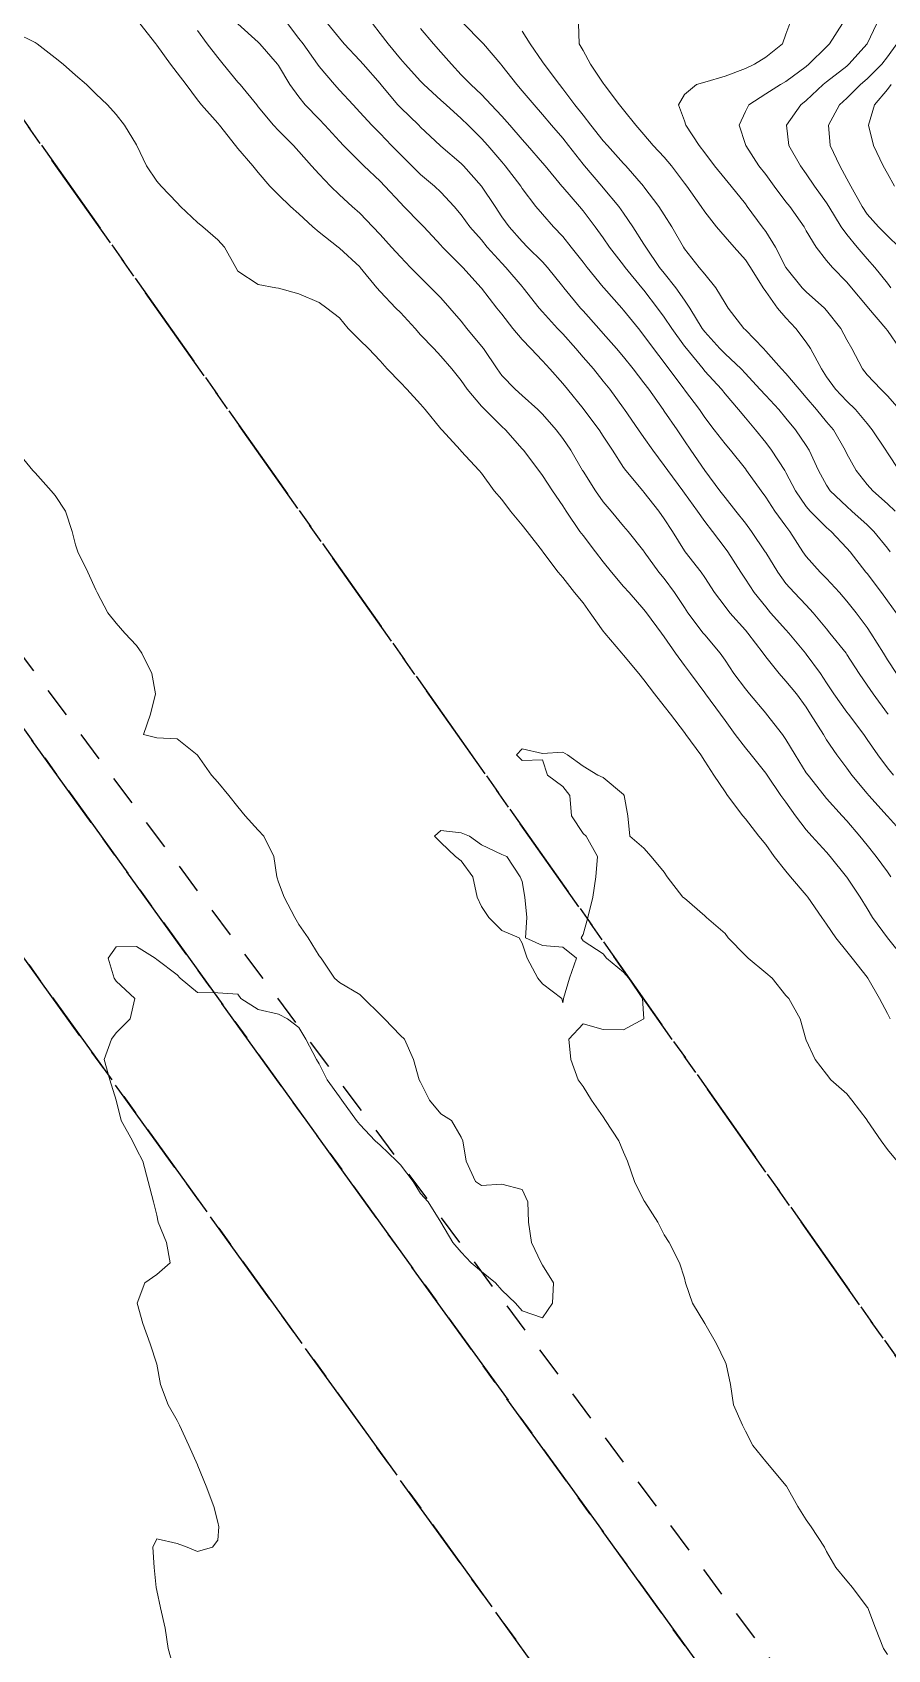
# Model space of a CAD drawing. Header units: centimetres. Extents: x 0 to 642158, y -847 to 649707.
# Drawn here: x 617005.18 to 617026.26, y 620622.22 to 620662.04 of the extents above; entities that cross this region are included whole.
import ezdxf

# ---------------------------------------------------------------- set-up
doc = ezdxf.new("R2010")
doc.units = ezdxf.units.CM
doc.header["$MEASUREMENT"] = 0
doc.linetypes.add('CENTERX2', pattern=[4, 2.5, -0.5, 0.5, -0.5])
doc.linetypes.add('JIS_02_0.7', pattern=[1.35, 0.75, -0.6])
doc.layers.add('SPW_parcellaire cadastral', color=7, linetype='CENTERX2', lineweight=25, true_color=0xff0542)
doc.layers.add('WAL_parcellaire agricole', color=7, linetype='JIS_02_0.7', lineweight=25)
doc.layers.add('WAL_topographie 0.5', color=253, linetype='Continuous', lineweight=20)

msp = doc.modelspace()

# ---------------------------------------------------------------- linework, layer by layer
at = {"layer": 'SPW_parcellaire cadastral'}
for points in [[(617082.838, 620766.859), (617087.915, 620758.877), (617126.08, 620714.089), (617140.94, 620702.104), (617180.2, 620666.244), (617198.721, 620649.645), (617202.743, 620647.528), (617211.738, 620638.85), (617219.57, 620629.325), (617224.544, 620619.8), (617242.443, 620568.633), (617131.683, 620480.394), (616973.114, 620705.004), (617082.838, 620766.859)], [(616966.277, 620698.502), (616965.379, 620699.807), (616973.114, 620705.004), (617131.683, 620480.394), (617089.979, 620446.981), (617077.211, 620463.523), (617115.225, 620492.551), (617093.254, 620522.584), (616966.277, 620698.502)], [(616966.277, 620698.502), (617093.254, 620522.584), (617090.635, 620520.577), (616963.541, 620696.656), (616966.277, 620698.502)], [(617090.635, 620520.577), (617054.469, 620492.986), (617020.072, 620537.549), (616919.091, 620666.134), (616963.541, 620696.656), (617090.635, 620520.577)]]:
    msp.add_lwpolyline(points, dxfattribs=at)
at = {"layer": 'WAL_parcellaire agricole'}
msp.add_lwpolyline([(616855.57, 620632.211), (616900.857, 620658.35), (616927.824, 620675.943), (616965.394, 620702.289), (616990.231, 620666.393), (617069.247, 620560.49), (617092.413, 620526.906), (616974.82, 620476.693), (616970.72, 620479.292), (616961.919, 620491.891), (616960.585, 620495.057), (616927.58, 620537.22), (616855.57, 620632.211)], dxfattribs=at)
at = {"layer": 'WAL_topographie 0.5'}
for points in [[(617026.654, 620639.25), (617026.25, 620639.747), (617026.247, 620639.75), (617025.878, 620640.25), (617025.75, 620640.471), (617025.579, 620640.75), (617025.25, 620641.238), (617025.241, 620641.25), (617024.838, 620641.75), (617024.75, 620641.852), (617024.389, 620642.25), (617024.25, 620642.408), (617023.986, 620642.75), (617023.75, 620643.082), (617023.625, 620643.25), (617023.284, 620643.75), (617023.25, 620643.801), (617022.895, 620644.25), (617022.75, 620644.422), (617022.499, 620644.75), (617022.25, 620645.093), (617022.136, 620645.25), (617021.771, 620645.75), (617021.75, 620645.78), (617021.399, 620646.25), (617021.25, 620646.449), (617021.03, 620646.75), (617020.75, 620647.157), (617020.681, 620647.25), (617020.31, 620647.75), (617020.25, 620647.827), (617019.883, 620648.25), (617019.75, 620648.399), (617019.454, 620648.75), (617019.25, 620649.002), (617019.059, 620649.25), (617018.75, 620649.653), (617018.675, 620649.75), (617018.334, 620650.25), (617018.25, 620650.383), (617017.996, 620650.75), (617017.75, 620651.131), (617017.663, 620651.25), (617017.28, 620651.75), (617017.25, 620651.785), (617016.841, 620652.25), (617016.75, 620652.334), (617016.33, 620652.75), (617016.25, 620652.837), (617015.894, 620653.25), (617015.75, 620653.463), (617015.521, 620653.75), (617015.25, 620654.062), (617015.072, 620654.25), (617014.75, 620654.594), (617014.618, 620654.75), (617014.25, 620655.137), (617014.136, 620655.25), (617013.75, 620655.654), (617013.669, 620655.75), (617013.263, 620656.25), (617013.25, 620656.265), (617012.75, 620656.724), (617012.716, 620656.75), (617012.25, 620657.12), (617012.096, 620657.25), (617011.75, 620657.565), (617011.541, 620657.75), (617011.25, 620658.034), (617011.033, 620658.25), (617010.75, 620658.587), (617010.615, 620658.75), (617010.25, 620659.176), (617010.192, 620659.25), (617009.791, 620659.75), (617009.75, 620659.799), (617009.35, 620660.25), (617009.25, 620660.376), (617008.971, 620660.75), (617008.75, 620661.042), (617008.588, 620661.25), (617008.25, 620661.719), (617008.227, 620661.75), (617007.831, 620662.25)], [(617026.697, 620642.25), (617026.25, 620642.744), (617026.245, 620642.75), (617025.793, 620643.25), (617025.75, 620643.302), (617025.372, 620643.75), (617025.25, 620643.921), (617025.005, 620644.25), (617024.75, 620644.623), (617024.67, 620644.75), (617024.356, 620645.25), (617024.25, 620645.421), (617024.008, 620645.75), (617023.75, 620646.066), (617023.583, 620646.25), (617023.25, 620646.664), (617023.187, 620646.75), (617022.806, 620647.25), (617022.75, 620647.317), (617022.366, 620647.75), (617022.25, 620647.9), (617021.993, 620648.25), (617021.75, 620648.62), (617021.659, 620648.75), (617021.266, 620649.25), (617021.25, 620649.273), (617020.953, 620649.75), (617020.75, 620650.058), (617020.614, 620650.25), (617020.25, 620650.721), (617020.225, 620650.75), (617019.804, 620651.25), (617019.75, 620651.328), (617019.477, 620651.75), (617019.25, 620652.097), (617019.149, 620652.25), (617018.77, 620652.75), (617018.75, 620652.776), (617018.365, 620653.25), (617018.25, 620653.392), (617017.934, 620653.75), (617017.75, 620653.954), (617017.461, 620654.25), (617017.25, 620654.478), (617017.022, 620654.75), (617016.75, 620655.098), (617016.629, 620655.25), (617016.25, 620655.739), (617016.241, 620655.75), (617015.789, 620656.25), (617015.75, 620656.29), (617015.291, 620656.75), (617015.25, 620656.796), (617014.826, 620657.25), (617014.75, 620657.329), (617014.336, 620657.75), (617014.25, 620657.837), (617013.869, 620658.25), (617013.75, 620658.37), (617013.352, 620658.75), (617013.25, 620658.85), (617012.852, 620659.25), (617012.75, 620659.358), (617012.389, 620659.75), (617012.25, 620659.898), (617011.909, 620660.25), (617011.75, 620660.449), (617011.53, 620660.75), (617011.25, 620661.218), (617011.226, 620661.25), (617010.792, 620661.75), (617010.75, 620661.795), (617010.25, 620662.248)], [(617026.399, 620643.75), (617026.25, 620643.935), (617026.012, 620644.25), (617025.75, 620644.628), (617025.667, 620644.75), (617025.288, 620645.25), (617025.25, 620645.299), (617024.927, 620645.75), (617024.75, 620646.023), (617024.603, 620646.25), (617024.25, 620646.729), (617024.233, 620646.75), (617023.82, 620647.25), (617023.75, 620647.326), (617023.368, 620647.75), (617023.25, 620647.891), (617022.968, 620648.25), (617022.75, 620648.576), (617022.635, 620648.75), (617022.314, 620649.25), (617022.25, 620649.34), (617021.936, 620649.75), (617021.75, 620649.993), (617021.569, 620650.25), (617021.25, 620650.691), (617021.207, 620650.75), (617020.838, 620651.25), (617020.75, 620651.375), (617020.469, 620651.75), (617020.25, 620652.062), (617020.12, 620652.25), (617019.772, 620652.75), (617019.75, 620652.781), (617019.411, 620653.25), (617019.25, 620653.453), (617019.006, 620653.75), (617018.75, 620654.038), (617018.569, 620654.25), (617018.25, 620654.614), (617018.122, 620654.75), (617017.75, 620655.158), (617017.672, 620655.25), (617017.278, 620655.75), (617017.25, 620655.783), (617016.848, 620656.25), (617016.75, 620656.353), (617016.391, 620656.75), (617016.25, 620656.925), (617015.963, 620657.25), (617015.75, 620657.543), (617015.579, 620657.75), (617015.25, 620658.104), (617015.094, 620658.25), (617014.75, 620658.538), (617014.53, 620658.75), (617014.25, 620659.031), (617014.034, 620659.25), (617013.75, 620659.546), (617013.547, 620659.75), (617013.25, 620660.072), (617013.086, 620660.25), (617012.75, 620660.617), (617012.629, 620660.75), (617012.25, 620661.192), (617012.21, 620661.25), (617011.852, 620661.75), (617011.75, 620661.882), (617011.471, 620662.25)], [(617026.265, 620645.25), (617026.25, 620645.271), (617025.896, 620645.75), (617025.75, 620645.965), (617025.55, 620646.25), (617025.25, 620646.719), (617025.229, 620646.75), (617024.833, 620647.25), (617024.75, 620647.354), (617024.42, 620647.75), (617024.25, 620647.934), (617023.948, 620648.25), (617023.75, 620648.472), (617023.546, 620648.75), (617023.25, 620649.228), (617023.236, 620649.25), (617022.903, 620649.75), (617022.75, 620649.951), (617022.515, 620650.25), (617022.25, 620650.586), (617022.123, 620650.75), (617021.751, 620651.25), (617021.75, 620651.252), (617021.404, 620651.75), (617021.25, 620651.977), (617021.067, 620652.25), (617020.75, 620652.71), (617020.722, 620652.75), (617020.37, 620653.25), (617020.25, 620653.409), (617019.986, 620653.75), (617019.75, 620654.046), (617019.576, 620654.25), (617019.25, 620654.625), (617019.137, 620654.75), (617018.75, 620655.181), (617018.689, 620655.25), (617018.274, 620655.75), (617018.25, 620655.781), (617017.871, 620656.25), (617017.75, 620656.385), (617017.386, 620656.75), (617017.25, 620656.884), (617016.928, 620657.25), (617016.75, 620657.498), (617016.583, 620657.75), (617016.251, 620658.25), (617016.25, 620658.252), (617015.805, 620658.75), (617015.75, 620658.806), (617015.25, 620659.236), (617015.234, 620659.25), (617014.75, 620659.701), (617014.702, 620659.75), (617014.25, 620660.188), (617014.192, 620660.25), (617013.771, 620660.75), (617013.75, 620660.775), (617013.332, 620661.25), (617013.25, 620661.345), (617012.87, 620661.75), (617012.75, 620661.895), (617012.452, 620662.25)], [(617026.475, 620646.25), (617026.25, 620646.592), (617026.153, 620646.75), (617025.844, 620647.25), (617025.75, 620647.388), (617025.478, 620647.75), (617025.25, 620648.037), (617025.072, 620648.25), (617024.75, 620648.595), (617024.593, 620648.75), (617024.25, 620649.135), (617024.168, 620649.25), (617023.845, 620649.75), (617023.75, 620649.877), (617023.479, 620650.25), (617023.25, 620650.594), (617023.135, 620650.75), (617022.779, 620651.25), (617022.75, 620651.288), (617022.383, 620651.75), (617022.25, 620651.908), (617021.98, 620652.25), (617021.75, 620652.559), (617021.617, 620652.75), (617021.25, 620653.24), (617021.242, 620653.25), (617020.866, 620653.75), (617020.75, 620653.909), (617020.49, 620654.25), (617020.25, 620654.574), (617020.113, 620654.75), (617019.75, 620655.201), (617019.707, 620655.25), (617019.26, 620655.75), (617019.25, 620655.761), (617018.852, 620656.25), (617018.75, 620656.38), (617018.457, 620656.75), (617018.25, 620657.007), (617018.023, 620657.25), (617017.75, 620657.564), (617017.591, 620657.75), (617017.25, 620658.196), (617017.214, 620658.25), (617016.835, 620658.75), (617016.75, 620658.851), (617016.408, 620659.25), (617016.25, 620659.425), (617015.92, 620659.75), (617015.75, 620659.913), (617015.379, 620660.25), (617015.25, 620660.369), (617014.83, 620660.75), (617014.75, 620660.834), (617014.366, 620661.25), (617014.25, 620661.383), (617013.951, 620661.75), (617013.75, 620662.011), (617013.566, 620662.25)], [(617026.315, 620649.25), (617026.25, 620649.335), (617025.916, 620649.75), (617025.75, 620649.913), (617025.375, 620650.25), (617025.25, 620650.361), (617024.842, 620650.75), (617024.75, 620650.892), (617024.552, 620651.25), (617024.325, 620651.75), (617024.25, 620651.869), (617023.988, 620652.25), (617023.75, 620652.541), (617023.576, 620652.75), (617023.25, 620653.095), (617023.108, 620653.25), (617022.75, 620653.637), (617022.644, 620653.75), (617022.25, 620654.121), (617022.12, 620654.25), (617021.75, 620654.66), (617021.683, 620654.75), (617021.382, 620655.25), (617021.25, 620655.444), (617021.037, 620655.75), (617020.75, 620656.105), (617020.637, 620656.25), (617020.297, 620656.75), (617020.25, 620656.826), (617019.978, 620657.25), (617019.75, 620657.583), (617019.632, 620657.75), (617019.25, 620658.212), (617019.217, 620658.25), (617018.783, 620658.75), (617018.75, 620658.791), (617018.394, 620659.25), (617018.25, 620659.429), (617017.971, 620659.75), (617017.75, 620660.014), (617017.545, 620660.25), (617017.25, 620660.6), (617017.121, 620660.75), (617016.75, 620661.224), (617016.727, 620661.25), (617016.295, 620661.75), (617016.25, 620661.8), (617015.803, 620662.25)], [(617026.542, 620651.25), (617026.25, 620651.687), (617026.206, 620651.75), (617025.876, 620652.25), (617025.75, 620652.407), (617025.465, 620652.75), (617025.25, 620652.956), (617024.97, 620653.25), (617024.75, 620653.56), (617024.623, 620653.75), (617024.355, 620654.25), (617024.25, 620654.412), (617023.99, 620654.75), (617023.75, 620655.006), (617023.539, 620655.25), (617023.25, 620655.655), (617023.187, 620655.75), (617022.877, 620656.25), (617022.75, 620656.435), (617022.472, 620656.75), (617022.25, 620657.003), (617022.038, 620657.25), (617021.75, 620657.618), (617021.658, 620657.75), (617021.307, 620658.25), (617021.25, 620658.327), (617020.933, 620658.75), (617020.75, 620658.965), (617020.481, 620659.25), (617020.25, 620659.518), (617020.049, 620659.75), (617019.75, 620660.125), (617019.646, 620660.25), (617019.272, 620660.75), (617019.25, 620660.784), (617018.935, 620661.25), (617018.75, 620661.587), (617018.656, 620661.75), (617018.642, 620662.25)], [(617026.544, 620652.75), (617026.25, 620653.09), (617026.087, 620653.25), (617025.75, 620653.608), (617025.632, 620653.75), (617025.376, 620654.25), (617025.25, 620654.469), (617025.104, 620654.75), (617024.75, 620655.193), (617024.698, 620655.25), (617024.25, 620655.645), (617024.148, 620655.75), (617023.75, 620656.25), (617023.75, 620656.25), (617023.489, 620656.75), (617023.25, 620657.134), (617023.164, 620657.25), (617022.795, 620657.75), (617022.75, 620657.811), (617022.398, 620658.25), (617022.25, 620658.43), (617021.992, 620658.75), (617021.75, 620659.067), (617021.612, 620659.25), (617021.281, 620659.75), (617021.25, 620659.859), (617021.101, 620660.25), (617021.25, 620660.504), (617021.545, 620660.75), (617021.75, 620660.811), (617022.25, 620660.958), (617022.75, 620661.147), (617022.971, 620661.25), (617023.25, 620661.426), (617023.663, 620661.75), (617023.75, 620661.992), (617023.843, 620662.25)], [(617026.558, 620654.25), (617026.25, 620654.696), (617026.211, 620654.75), (617025.782, 620655.25), (617025.75, 620655.288), (617025.366, 620655.75), (617025.25, 620655.889), (617024.892, 620656.25), (617024.75, 620656.424), (617024.493, 620656.75), (617024.25, 620657.151), (617024.195, 620657.25), (617023.842, 620657.75), (617023.75, 620657.868), (617023.461, 620658.25), (617023.25, 620658.533), (617023.083, 620658.75), (617022.757, 620659.25), (617022.75, 620659.274), (617022.593, 620659.75), (617022.75, 620660.088), (617022.831, 620660.25), (617023.25, 620660.525), (617023.614, 620660.75), (617023.75, 620660.826), (617024.25, 620661.198), (617024.314, 620661.25), (617024.75, 620661.682), (617024.821, 620661.75), (617025.145, 620662.25)], [(617026.336, 620655.75), (617026.25, 620655.859), (617025.939, 620656.25), (617025.75, 620656.463), (617025.506, 620656.75), (617025.25, 620657.064), (617025.113, 620657.25), (617024.802, 620657.75), (617024.75, 620657.836), (617024.455, 620658.25), (617024.25, 620658.554), (617024.104, 620658.75), (617023.819, 620659.25), (617023.763, 620659.75), (617024.114, 620660.25), (617024.25, 620660.357), (617024.668, 620660.75), (617024.75, 620660.818), (617025.25, 620661.206), (617025.302, 620661.25), (617025.748, 620661.75), (617025.75, 620661.754), (617025.989, 620662.25)], [(617026.318, 620637.75), (617026.25, 620637.881), (617026.057, 620638.25), (617025.769, 620638.75), (617025.75, 620638.776), (617025.382, 620639.25), (617025.25, 620639.412), (617024.974, 620639.75), (617024.75, 620640.08), (617024.629, 620640.25), (617024.287, 620640.75), (617024.25, 620640.794), (617023.864, 620641.25), (617023.75, 620641.386), (617023.462, 620641.75), (617023.25, 620642.046), (617023.085, 620642.25), (617022.75, 620642.675), (617022.686, 620642.75), (617022.311, 620643.25), (617022.25, 620643.338), (617021.972, 620643.75), (617021.75, 620644.098), (617021.65, 620644.25), (617021.286, 620644.75), (617021.25, 620644.798), (617020.904, 620645.25), (617020.75, 620645.452), (617020.513, 620645.75), (617020.25, 620646.095), (617020.125, 620646.25), (617019.75, 620646.707), (617019.71, 620646.75), (617019.284, 620647.25), (617019.25, 620647.296), (617018.93, 620647.75), (617018.75, 620647.995), (617018.542, 620648.25), (617018.25, 620648.62), (617018.141, 620648.75), (617017.761, 620649.25), (617017.75, 620649.265), (617017.371, 620649.75), (617017.25, 620649.905), (617016.967, 620650.25), (617016.75, 620650.535), (617016.564, 620650.75), (617016.25, 620651.181), (617016.19, 620651.25), (617015.75, 620651.729), (617015.729, 620651.75), (617015.275, 620652.25), (617015.25, 620652.277), (617014.861, 620652.75), (617014.75, 620652.88), (617014.408, 620653.25), (617014.25, 620653.418), (617013.927, 620653.75), (617013.75, 620653.949), (617013.463, 620654.25), (617013.25, 620654.46), (617012.968, 620654.75), (617012.75, 620655.006), (617012.443, 620655.25), (617012.25, 620655.389), (617011.75, 620655.602), (617011.25, 620655.741), (617011.183, 620655.75), (617010.75, 620655.831), (617010.25, 620656.155), (617010.199, 620656.25), (617009.917, 620656.75), (617009.75, 620656.932), (617009.382, 620657.25), (617009.25, 620657.356), (617008.834, 620657.75), (617008.75, 620657.838), (617008.361, 620658.25), (617008.25, 620658.375), (617007.996, 620658.75), (617007.758, 620659.25), (617007.75, 620659.265), (617007.455, 620659.75), (617007.25, 620660.015), (617007.037, 620660.25), (617006.75, 620660.52), (617006.522, 620660.75), (617006.25, 620660.981), (617005.945, 620661.25), (617005.75, 620661.405), (617005.304, 620661.75), (617005.25, 620661.79), (617004.75, 620662.033)], [(617026.333, 620641.25), (617026.25, 620641.369), (617025.975, 620641.75), (617025.75, 620642.027), (617025.572, 620642.25), (617025.25, 620642.625), (617025.134, 620642.75), (617024.75, 620643.173), (617024.688, 620643.25), (617024.294, 620643.75), (617024.25, 620643.812), (617023.972, 620644.25), (617023.75, 620644.632), (617023.667, 620644.75), (617023.273, 620645.25), (617023.25, 620645.276), (617022.852, 620645.75), (617022.75, 620645.875), (617022.469, 620646.25), (617022.25, 620646.579), (617022.13, 620646.75), (617021.75, 620647.203), (617021.712, 620647.25), (617021.333, 620647.75), (617021.25, 620647.877), (617021.002, 620648.25), (617020.75, 620648.591), (617020.62, 620648.75), (617020.259, 620649.25), (617020.25, 620649.264), (617019.859, 620649.75), (617019.75, 620649.883), (617019.445, 620650.25), (617019.25, 620650.476), (617019.055, 620650.75), (617018.75, 620651.231), (617018.739, 620651.25), (617018.451, 620651.75), (617018.25, 620652.039), (617018.087, 620652.25), (617017.75, 620652.636), (617017.635, 620652.75), (617017.25, 620653.1), (617017.079, 620653.25), (617016.75, 620653.592), (617016.635, 620653.75), (617016.296, 620654.25), (617016.25, 620654.309), (617015.891, 620654.75), (617015.75, 620654.927), (617015.469, 620655.25), (617015.25, 620655.503), (617015.004, 620655.75), (617014.75, 620655.998), (617014.5, 620656.25), (617014.25, 620656.508), (617014.036, 620656.75), (617013.75, 620657.06), (617013.571, 620657.25), (617013.25, 620657.585), (617013.066, 620657.75), (617012.75, 620658.039), (617012.532, 620658.25), (617012.25, 620658.543), (617012.064, 620658.75), (617011.75, 620659.105), (617011.618, 620659.25), (617011.25, 620659.622), (617011.129, 620659.75), (617010.75, 620660.206), (617010.714, 620660.25), (617010.304, 620660.75), (617010.25, 620660.81), (617009.883, 620661.25), (617009.75, 620661.414), (617009.494, 620661.75), (617009.25, 620662.079)], [(617026.466, 620647.75), (617026.25, 620648.043), (617026.099, 620648.25), (617025.75, 620648.714), (617025.72, 620648.75), (617025.329, 620649.25), (617025.25, 620649.342), (617024.861, 620649.75), (617024.75, 620649.844), (617024.349, 620650.25), (617024.25, 620650.367), (617023.986, 620650.75), (617023.75, 620651.199), (617023.719, 620651.25), (617023.391, 620651.75), (617023.25, 620651.937), (617022.998, 620652.25), (617022.75, 620652.543), (617022.58, 620652.75), (617022.25, 620653.138), (617022.16, 620653.25), (617021.75, 620653.698), (617021.708, 620653.75), (617021.297, 620654.25), (617021.25, 620654.314), (617020.937, 620654.75), (617020.75, 620655.027), (617020.584, 620655.25), (617020.25, 620655.692), (617020.202, 620655.75), (617019.792, 620656.25), (617019.75, 620656.308), (617019.404, 620656.75), (617019.25, 620656.977), (617019.052, 620657.25), (617018.75, 620657.642), (617018.663, 620657.75), (617018.25, 620658.229), (617018.232, 620658.25), (617017.815, 620658.75), (617017.75, 620658.828), (617017.383, 620659.25), (617017.25, 620659.398), (617016.947, 620659.75), (617016.75, 620659.974), (617016.491, 620660.25), (617016.25, 620660.504), (617015.986, 620660.75), (617015.75, 620660.989), (617015.508, 620661.25), (617015.25, 620661.545), (617015.07, 620661.75), (617014.75, 620662.133)], [(617026.443, 620650.25), (617026.25, 620650.434), (617025.889, 620650.75), (617025.75, 620650.907), (617025.477, 620651.25), (617025.25, 620651.661), (617025.209, 620651.75), (617024.921, 620652.25), (617024.75, 620652.452), (617024.502, 620652.75), (617024.25, 620653.051), (617024.078, 620653.25), (617023.75, 620653.636), (617023.638, 620653.75), (617023.25, 620654.191), (617023.197, 620654.25), (617022.75, 620654.715), (617022.712, 620654.75), (617022.323, 620655.25), (617022.25, 620655.366), (617022.022, 620655.75), (617021.75, 620656.081), (617021.615, 620656.25), (617021.25, 620656.711), (617021.224, 620656.75), (617020.939, 620657.25), (617020.75, 620657.543), (617020.614, 620657.75), (617020.25, 620658.236), (617020.24, 620658.25), (617019.801, 620658.75), (617019.75, 620658.804), (617019.353, 620659.25), (617019.25, 620659.368), (617018.943, 620659.75), (617018.75, 620659.994), (617018.549, 620660.25), (617018.25, 620660.649), (617018.171, 620660.75), (617017.793, 620661.25), (617017.75, 620661.314), (617017.447, 620661.75), (617017.25, 620662.066)], [(617026.535, 620656.75), (617026.25, 620657.026), (617026.026, 620657.25), (617025.75, 620657.564), (617025.624, 620657.75), (617025.349, 620658.25), (617025.25, 620658.433), (617025.08, 620658.75), (617024.839, 620659.25), (617024.797, 620659.75), (617025.065, 620660.25), (617025.25, 620660.42), (617025.584, 620660.75), (617025.75, 620660.892), (617026.109, 620661.25), (617026.25, 620661.437), (617026.479, 620661.75)], [(617026.422, 620658.25), (617026.25, 620658.562), (617026.145, 620658.75), (617025.907, 620659.25), (617025.781, 620659.75), (617025.928, 620660.25), (617026.25, 620660.631), (617026.339, 620660.75)], [(617004.784, 620651.75), (617005.196, 620651.25), (617005.25, 620651.19), (617005.652, 620650.75), (617005.75, 620650.635), (617006.005, 620650.25), (617006.169, 620649.75), (617006.25, 620649.424), (617006.308, 620649.25), (617006.549, 620648.75), (617006.75, 620648.313), (617006.78, 620648.25), (617007.045, 620647.75), (617007.25, 620647.496), (617007.465, 620647.25), (617007.75, 620646.942), (617007.879, 620646.75), (617008.126, 620646.25), (617008.218, 620645.75), (617008.099, 620645.25), (617007.926, 620644.75), (617008.25, 620644.672), (617008.75, 620644.649), (617009.245, 620644.25), (617009.25, 620644.245), (617009.597, 620643.75), (617009.75, 620643.581), (617010.022, 620643.25), (617010.25, 620642.974), (617010.427, 620642.75), (617010.75, 620642.398), (617010.885, 620642.25), (617011.132, 620641.75), (617011.209, 620641.25), (617011.25, 620641.114), (617011.387, 620640.75), (617011.654, 620640.25), (617011.75, 620640.078), (617011.976, 620639.75), (617012.25, 620639.303), (617012.3, 620639.25), (617012.629, 620638.75), (617012.75, 620638.648), (617013.25, 620638.348), (617013.352, 620638.25), (617013.75, 620637.862), (617013.856, 620637.75), (617014.25, 620637.346), (617014.351, 620637.25), (617014.576, 620636.75), (617014.716, 620636.25), (617014.75, 620636.19), (617014.967, 620635.75), (617015.25, 620635.414), (617015.512, 620635.25), (617015.75, 620634.837), (617015.791, 620634.75), (617015.873, 620634.25), (617016.099, 620633.75), (617016.25, 620633.653), (617016.75, 620633.685), (617017.25, 620633.553), (617017.394, 620633.25), (617017.41, 620632.75), (617017.478, 620632.25), (617017.718, 620631.75), (617017.75, 620631.692), (617018.026, 620631.25), (617017.997, 620630.75), (617017.75, 620630.392), (617017.25, 620630.567), (617017.085, 620630.75), (617016.75, 620631.071), (617016.595, 620631.25), (617016.25, 620631.534), (617015.991, 620631.75), (617015.75, 620632.007), (617015.539, 620632.25), (617015.25, 620632.75), (617015.25, 620632.75), (617014.935, 620633.25), (617014.75, 620633.455), (617014.567, 620633.75), (617014.25, 620634.157), (617014.166, 620634.25), (617013.75, 620634.64), (617013.628, 620634.75), (617013.25, 620635.15), (617013.17, 620635.25), (617012.81, 620635.75), (617012.75, 620635.831), (617012.451, 620636.25), (617012.25, 620636.645), (617012.183, 620636.75), (617011.92, 620637.25), (617011.75, 620637.542), (617011.466, 620637.75), (617011.25, 620637.867), (617010.75, 620637.983), (617010.321, 620638.25), (617010.25, 620638.361), (617009.75, 620638.389), (617009.25, 620638.402), (617008.829, 620638.75), (617008.75, 620638.833), (617008.25, 620639.217), (617008.214, 620639.25), (617007.75, 620639.533), (617007.25, 620639.525), (617007.054, 620639.25), (617007.202, 620638.75), (617007.25, 620638.679), (617007.712, 620638.25), (617007.596, 620637.75), (617007.25, 620637.404), (617007.132, 620637.25), (617006.95, 620636.75), (617007.092, 620636.25), (617007.25, 620635.75), (617007.25, 620635.75), (617007.375, 620635.25), (617007.65, 620634.75), (617007.75, 620634.541), (617007.909, 620634.25), (617008.036, 620633.75), (617008.167, 620633.25), (617008.25, 620632.917), (617008.288, 620632.75), (617008.487, 620632.25), (617008.583, 620631.75), (617008.25, 620631.456), (617007.958, 620631.25), (617007.769, 620630.75), (617007.903, 620630.25), (617008.083, 620629.75), (617008.25, 620629.25), (617008.25, 620629.25), (617008.343, 620628.75), (617008.527, 620628.25), (617008.75, 620627.861), (617008.807, 620627.75), (617009.042, 620627.25), (617009.25, 620626.772), (617009.26, 620626.75), (617009.463, 620626.25), (617009.655, 620625.75), (617009.75, 620625.361), (617009.778, 620625.25), (617009.75, 620624.917), (617009.625, 620624.75), (617009.25, 620624.643), (617009, 620624.75), (617008.75, 620624.838), (617008.25, 620624.95), (617008.15, 620624.75), (617008.183, 620624.25), (617008.236, 620623.75), (617008.25, 620623.679), (617008.341, 620623.25), (617008.458, 620622.75), (617008.534, 620622.25), (617008.669, 620621.75)], [(617026.491, 620634.25), (617026.25, 620634.536), (617026.095, 620634.75), (617025.753, 620635.25), (617025.75, 620635.256), (617025.376, 620635.75), (617025.25, 620635.903), (617024.857, 620636.25), (617024.75, 620636.388), (617024.467, 620636.75), (617024.25, 620637.224), (617024.24, 620637.25), (617024.102, 620637.75), (617023.819, 620638.25), (617023.75, 620638.33), (617023.409, 620638.75), (617023.25, 620638.885), (617022.821, 620639.25), (617022.75, 620639.309), (617022.326, 620639.75), (617022.25, 620639.851), (617021.794, 620640.25), (617021.75, 620640.288), (617021.25, 620640.723), (617021.212, 620640.75), (617020.82, 620641.25), (617020.75, 620641.366), (617020.427, 620641.75), (617020.25, 620641.95), (617019.904, 620642.25), (617019.851, 620642.75), (617019.763, 620643.25), (617019.75, 620643.273), (617019.25, 620643.694), (617019.113, 620643.75), (617018.75, 620643.972), (617018.365, 620644.25), (617018.25, 620644.318), (617017.75, 620644.286), (617017.25, 620644.4), (617017.114, 620644.25), (617017.25, 620644.113), (617017.75, 620644.125), (617017.875, 620643.75), (617018.25, 620643.469), (617018.425, 620643.25), (617018.47, 620642.75), (617018.75, 620642.313), (617018.827, 620642.25), (617019.103, 620641.75), (617019.067, 620641.25), (617018.995, 620640.75), (617018.865, 620640.25), (617018.75, 620639.827), (617018.704, 620639.75), (617018.75, 620639.673), (617019.25, 620639.355), (617019.332, 620639.25), (617019.75, 620638.901), (617019.875, 620638.75), (617020.215, 620638.25), (617020.25, 620637.75), (617020.25, 620637.75), (617020.25, 620637.75), (617019.75, 620637.481), (617019.25, 620637.489), (617018.75, 620637.63), (617018.398, 620637.25), (617018.45, 620636.75), (617018.632, 620636.25), (617018.75, 620636.083), (617018.962, 620635.75), (617019.25, 620635.337), (617019.307, 620635.25), (617019.634, 620634.75), (617019.75, 620634.472), (617019.842, 620634.25), (617020.02, 620633.75), (617020.25, 620633.282), (617020.276, 620633.25), (617020.596, 620632.75), (617020.75, 620632.438), (617020.869, 620632.25), (617021.127, 620631.75), (617021.25, 620631.368), (617021.277, 620631.25), (617021.45, 620630.75), (617021.75, 620630.25), (617021.75, 620630.25), (617022.037, 620629.75), (617022.25, 620629.308), (617022.277, 620629.25), (617022.38, 620628.75), (617022.453, 620628.25), (617022.679, 620627.75), (617022.75, 620627.605), (617022.93, 620627.25), (617023.25, 620626.852), (617023.346, 620626.75), (617023.75, 620626.267), (617023.761, 620626.25), (617024.041, 620625.75), (617024.25, 620625.419), (617024.374, 620625.25), (617024.696, 620624.75), (617024.75, 620624.643), (617024.975, 620624.25), (617025.25, 620623.918), (617025.385, 620623.75), (617025.75, 620623.271), (617025.764, 620623.25), (617025.957, 620622.75), (617026.15, 620622.25), (617026.25, 620622.105)], [(617018.25, 620638.15), (617018.266, 620638.25), (617018.414, 620638.75), (617018.588, 620639.25), (617018.25, 620639.517), (617017.75, 620639.555), (617017.329, 620639.75), (617017.369, 620640.25), (617017.318, 620640.75), (617017.25, 620641.135), (617017.205, 620641.25), (617016.875, 620641.75), (617016.75, 620641.795), (617016.25, 620642.036), (617015.95, 620642.25), (617015.75, 620642.333), (617015.25, 620642.386), (617015.089, 620642.25), (617015.25, 620642.095), (617015.607, 620641.75), (617015.75, 620641.639), (617016.036, 620641.25), (617016.141, 620640.75), (617016.25, 620640.516), (617016.431, 620640.25), (617016.75, 620639.931), (617017.175, 620639.75), (617017.25, 620639.613), (617017.371, 620639.25), (617017.639, 620638.75), (617017.75, 620638.617), (617018.228, 620638.25), (617018.25, 620638.15)]]:
    msp.add_lwpolyline(points, dxfattribs=at)

doc.saveas('drawing.dxf')
